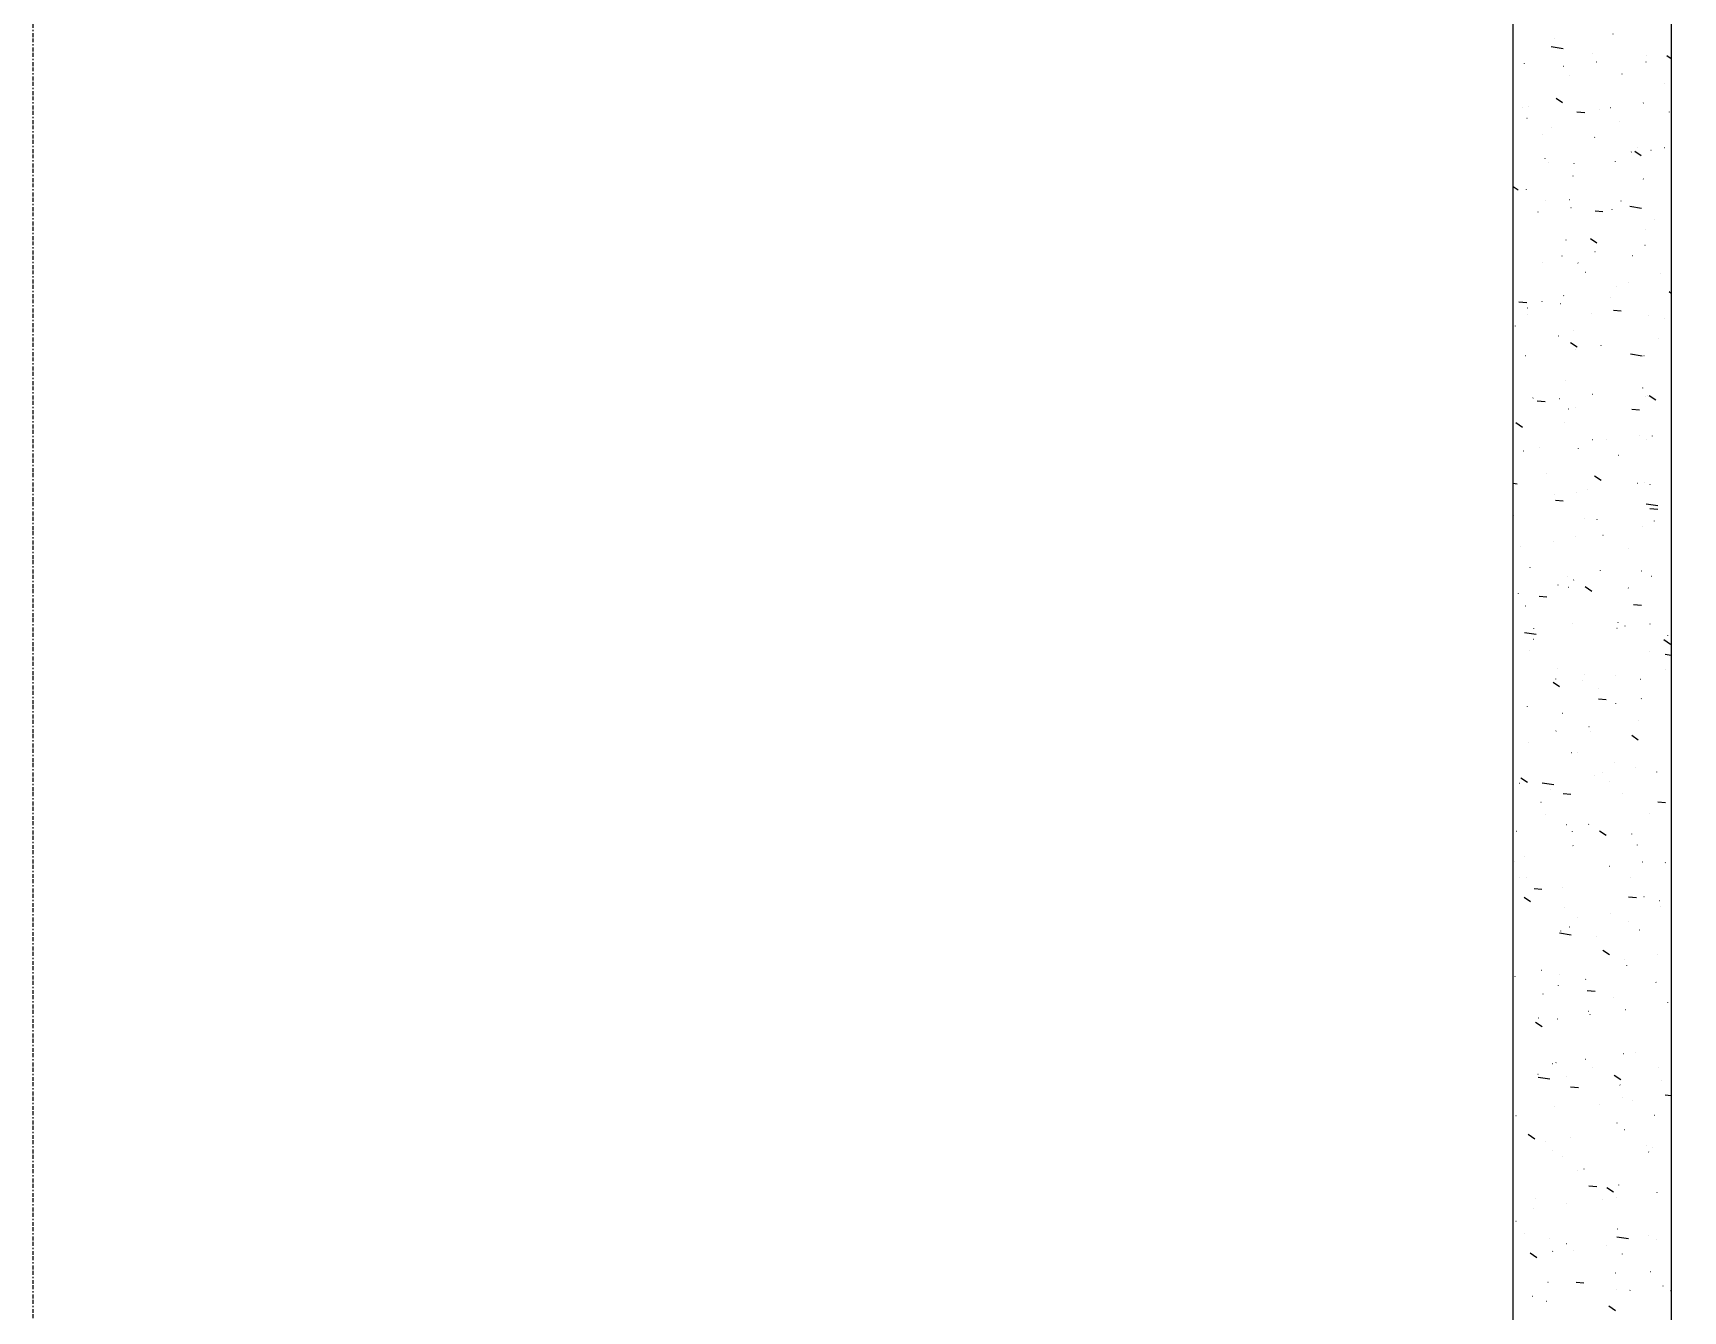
# Model space of a CAD drawing. Extents: x -1789 to 4156, y -3064 to 1391.
# Drawn here: x 1532.7 to 1657.8, y 237.1 to 334.1 of the extents above; entities that cross this region are included whole.
import ezdxf

# ---------------------------------------------------------------- set-up
doc = ezdxf.new("R2010")
doc.units = 0
doc.linetypes.add('ESTILO_TQS_0003', pattern=[0.92, 0.3, -0.15, 0.02, -0.15, 0.3])
doc.layers.add('2', color=2, linetype='CONTINUOUS')
doc.layers.add('9', color=254, linetype='CONTINUOUS')

msp = doc.modelspace()

# ---------------------------------------------------------------- linework, layer by layer
at = {"layer": '2', "linetype": 'ESTILO_TQS_0003'}
msp.add_lwpolyline([(1532.6668, -1652.89415), (2146.65185, -1652.89415), (2146.65185, 1011.24555), (1532.6668, 1011.24555), (1532.6668, -1652.89415)], dxfattribs=at)
at = {"layer": '9', "linetype": 'Continuous'}
for p, q in [((1648.72925, 332.85745), (1647.8399, 332.9954)), ((1648.08505, 333.6157), (1648.07665, 333.62105)), ((1652.52525, 333.96225), (1652.5168, 333.9676)), ((1645.7969, 331.7481), (1645.8048, 331.7542)), ((1650.99075, 332.4979), (1650.9987, 332.50395)), ((1651.25015, 331.86895), (1651.2601, 331.87025)), ((1655.02525, 331.82985), (1655.01785, 331.83665)), ((1655.0375, 332.36755), (1655.0474, 332.36885)), ((1656.93695, 332.08455), (1656.601, 332.3112)), ((1644.93695, 331.0883), (1644.93695, 331.0883)), ((1644.93695, 331.0378), (1644.93695, 331.0378)), ((1644.93695, 331.0378), (1644.93695, 331.0378)), ((1648.74675, 331.5394), (1648.7567, 331.5407)), ((1649.1934, 330.8288), (1649.186, 330.8356)), ((1653.19525, 330.95385), (1653.2032, 330.9599)), ((1656.93695, 331.5845), (1656.93695, 331.5845)), ((1656.93695, 331.1517), (1656.93695, 331.1517)), ((1656.93695, 331.1517), (1656.93695, 331.1517)), ((1656.44225, 330.2097), (1656.4502, 330.2158)), ((1656.93695, 330.0781), (1656.93695, 330.0781)), ((1656.93695, 330.0781), (1656.93695, 330.0781)), ((1645.6753, 328.4192), (1645.6832, 328.42525)), ((1646.1377, 328.50575), (1646.1293, 328.5111)), ((1648.69615, 328.75035), (1648.19875, 329.0859)), ((1650.3731, 327.99685), (1649.7754, 328.04915)), ((1651.47595, 328.2802), (1651.4675, 328.28555)), ((1652.30865, 328.41055), (1652.31855, 328.41185)), ((1654.81205, 328.7401), (1654.82195, 328.7414)), ((1656.81415, 328.05465), (1656.80575, 328.06)), ((1656.93695, 327.9764), (1656.93695, 327.9764)), ((1656.93695, 327.9764), (1656.93695, 327.9764)), ((1644.93695, 327.85265), (1644.93695, 327.85265)), ((1644.93695, 327.44005), (1644.93695, 327.44005)), ((1645.99315, 327.5791), (1646.00305, 327.5804)), ((1647.8798, 326.87515), (1647.88775, 326.8812)), ((1653.0125, 327.32925), (1653.0051, 327.336)), ((1656.93695, 327.4226), (1656.93695, 327.4226)), ((1647.1806, 326.3282), (1647.17325, 326.33495)), ((1651.1268, 326.131), (1651.1347, 326.1371)), ((1644.93695, 324.617), (1644.93695, 324.617)), ((1647.37795, 324.54035), (1647.3695, 324.5457)), ((1647.59295, 324.1919), (1647.60285, 324.1932)), ((1652.71615, 324.3148), (1652.70775, 324.32015)), ((1653.90845, 325.02335), (1653.91835, 325.02465)), ((1654.66525, 324.7242), (1654.1678, 325.0597)), ((1654.37375, 325.38685), (1654.3817, 325.39295)), ((1655.40865, 325.1336), (1655.40125, 325.14035)), ((1656.41185, 325.35295), (1656.42175, 325.35425)), ((1656.93695, 324.8011), (1656.93695, 324.8011)), ((1656.93695, 324.8011), (1656.93695, 324.8011)), ((1644.93695, 323.84225), (1644.93695, 323.84225)), ((1649.48645, 323.1971), (1649.478, 323.20245)), ((1649.57675, 324.13255), (1649.5694, 324.1393)), ((1654.82465, 322.97155), (1654.8162, 322.9769)), ((1656.93695, 323.73315), (1656.93695, 323.73315)), ((1656.93695, 323.73315), (1656.93695, 323.73315)), ((1656.93695, 323.73315), (1656.93695, 323.73315)), ((1656.93695, 323.1919), (1656.93695, 323.1919)), ((1645.3304, 322.1279), (1644.93695, 322.3933)), ((1645.9541, 322.16185), (1645.96205, 322.16795)), ((1644.93695, 321.3814), (1644.93695, 321.3814)), ((1644.93695, 321.3814), (1644.93695, 321.3814)), ((1644.93695, 321.3814), (1644.93695, 321.3814)), ((1646.82615, 320.4932), (1646.83605, 320.4945)), ((1647.41145, 321.3437), (1647.403, 321.3491)), ((1649.2011, 321.41775), (1649.20905, 321.4238)), ((1649.32955, 320.82275), (1649.33945, 320.82405)), ((1651.7606, 320.47495), (1651.1629, 320.5272)), ((1652.44805, 320.6736), (1652.456, 320.6797)), ((1653.11685, 321.32135), (1653.1268, 321.3227)), ((1654.68625, 320.7428), (1653.7969, 320.88075)), ((1656.93695, 321.62585), (1656.93695, 321.62585)), ((1656.93695, 321.62585), (1656.93695, 321.62585)), ((1656.93695, 321.62585), (1656.93695, 321.62585)), ((1644.93695, 320.24445), (1644.93695, 320.24445)), ((1644.93695, 320.24445), (1644.93695, 320.24445)), ((1654.99575, 319.16695), (1654.9884, 319.1737)), ((1655.69505, 319.92945), (1655.703, 319.93555)), ((1656.93695, 320.39375), (1656.93695, 320.39375)), ((1656.93695, 320.02205), (1656.93695, 320.02205)), ((1644.93695, 318.14575), (1644.93695, 318.14575)), ((1644.93695, 318.14575), (1644.93695, 318.14575)), ((1644.93695, 318.14575), (1644.93695, 318.14575)), ((1648.96925, 318.34425), (1648.9619, 318.351)), ((1651.2995, 318.10175), (1650.80205, 318.43725)), ((1654.93775, 317.9633), (1654.94765, 317.96465)), ((1656.93695, 318.45055), (1656.93695, 318.45055)), ((1656.93695, 318.45055), (1656.93695, 318.45055)), ((1656.93695, 318.45055), (1656.93695, 318.45055)), ((1648.64705, 317.13515), (1648.65695, 317.13645)), ((1651.15045, 317.4647), (1651.16035, 317.466)), ((1653.9899, 317.1528), (1653.98145, 317.15815)), ((1656.93695, 317.38815), (1656.93695, 317.38815)), ((1656.93695, 317.38815), (1656.93695, 317.38815)), ((1644.93695, 316.6467), (1644.93695, 316.6467)), ((1644.93695, 316.6467), (1644.93695, 316.6467)), ((1647.1921, 316.64055), (1647.20005, 316.64665)), ((1649.8719, 316.60095), (1649.86345, 316.60635)), ((1650.4391, 315.8964), (1650.447, 315.9025)), ((1656.0984, 315.80955), (1656.08995, 315.8149)), ((1644.93695, 314.9101), (1644.93695, 314.9101)), ((1644.93695, 314.9101), (1644.93695, 314.9101)), ((1652.78835, 314.8447), (1652.781, 314.85145)), ((1653.68605, 315.1523), (1653.694, 315.15835)), ((1656.93695, 314.2992), (1656.77115, 314.41105)), ((1656.93305, 314.40815), (1656.93695, 314.41115)), ((1656.93695, 315.2753), (1656.93695, 315.2753)), ((1656.93695, 315.2753), (1656.93695, 315.2753)), ((1656.93695, 315.2753), (1656.93695, 315.2753)), ((1644.93695, 313.0489), (1644.93695, 313.0489)), ((1644.93695, 313.0489), (1644.93695, 313.0489)), ((1645.9755, 313.58055), (1645.3778, 313.6328)), ((1646.01635, 313.191), (1646.02625, 313.1923)), ((1647.15115, 313.6653), (1647.14375, 313.67205)), ((1648.51975, 313.5206), (1648.52965, 313.5219)), ((1648.7793, 314.12175), (1648.7709, 314.1271)), ((1652.30705, 314.0192), (1652.317, 314.0205)), ((1653.1481, 312.953), (1652.5504, 313.0053)), ((1644.93695, 311.6745), (1644.93695, 311.6745)), ((1645.1236, 311.8177), (1645.13155, 311.8238)), ((1646.0637, 312.6765), (1646.05525, 312.6819)), ((1650.8878, 312.7785), (1650.87935, 312.78385)), ((1655.1845, 312.64905), (1655.17715, 312.6558)), ((1656.45035, 312.41005), (1656.4419, 312.4154)), ((1656.93695, 312.62155), (1656.93695, 312.62155)), ((1656.93695, 312.1), (1656.93695, 312.1)), ((1648.3706, 311.0736), (1648.37855, 311.07965)), ((1649.79895, 310.2212), (1649.3015, 310.5567)), ((1649.5473, 311.46965), (1649.5399, 311.4764)), ((1655.99185, 310.90655), (1656.0018, 310.90785)), ((1656.93695, 311.0432), (1656.93695, 311.0432)), ((1656.93695, 311.0432), (1656.93695, 311.0432)), ((1656.93695, 311.0432), (1656.93695, 311.0432)), ((1644.93695, 309.45115), (1644.93695, 309.45115)), ((1644.93695, 309.45115), (1644.93695, 309.45115)), ((1644.93695, 309.45115), (1644.93695, 309.45115)), ((1645.88905, 309.5765), (1645.89895, 309.5778)), ((1649.67635, 310.0751), (1649.6863, 310.0764)), ((1651.6176, 310.32945), (1651.6255, 310.33555)), ((1654.72475, 309.5461), (1653.8354, 309.684)), ((1654.86455, 309.5853), (1654.8725, 309.5914)), ((1656.93695, 309.203), (1656.93695, 309.203)), ((1644.93695, 308.43885), (1644.93695, 308.43885)), ((1656.93695, 308.92475), (1656.93695, 308.92475)), ((1656.93695, 308.92475), (1656.93695, 308.92475)), ((1656.93695, 308.92475), (1656.93695, 308.92475)), ((1648.94045, 307.66855), (1648.932, 307.6739)), ((1654.7581, 307.14635), (1654.76805, 307.14765)), ((1654.7928, 307.11545), (1654.78435, 307.12085)), ((1644.93695, 305.85335), (1644.93695, 305.85335)), ((1644.93695, 305.85335), (1644.93695, 305.85335)), ((1646.4449, 306.3603), (1646.45285, 306.3664)), ((1647.36305, 306.0586), (1646.7653, 306.1109)), ((1648.4674, 306.31815), (1648.4773, 306.31945)), ((1649.1344, 305.503), (1649.12705, 305.50975)), ((1649.6919, 305.6162), (1649.69985, 305.62225)), ((1650.9708, 306.6477), (1650.9807, 306.64905)), ((1654.53565, 305.4311), (1653.9379, 305.4834)), ((1654.96625, 306.50405), (1654.9589, 306.5108)), ((1655.15235, 306.5705), (1655.16025, 306.57655)), ((1655.768, 306.195), (1655.2706, 306.5305)), ((1656.93695, 305.74945), (1656.93695, 305.74945)), ((1656.93695, 305.74945), (1656.93695, 305.74945)), ((1656.93695, 305.4065), (1656.93695, 305.4065)), ((1644.93695, 305.2032), (1644.93695, 305.2032)), ((1644.93695, 305.2032), (1644.93695, 305.2032)), ((1644.93695, 305.2032), (1644.93695, 305.2032)), ((1645.64455, 304.13065), (1645.14715, 304.4662)), ((1648.8761, 304.53425), (1648.8677, 304.53965)), ((1656.93695, 305.221), (1656.93695, 305.221)), ((1656.93695, 304.69825), (1656.93695, 304.69825)), ((1656.93695, 304.69825), (1656.93695, 304.69825)), ((1650.9846, 303.191), (1650.97615, 303.1964)), ((1652.02925, 303.1893), (1652.0392, 303.1906)), ((1654.53265, 303.51885), (1654.5426, 303.5202)), ((1655.03075, 303.24155), (1655.03865, 303.24765)), ((1655.5189, 303.4776), (1655.51045, 303.483)), ((1644.93695, 302.25555), (1644.93695, 302.25555)), ((1644.93695, 301.9676), (1644.93695, 301.9676)), ((1644.93695, 301.9676), (1644.93695, 301.9676)), ((1644.93695, 301.9676), (1644.93695, 301.9676)), ((1645.71375, 302.35785), (1645.7237, 302.35915)), ((1646.95095, 302.58545), (1646.9425, 302.59085)), ((1649.89635, 302.53745), (1649.9043, 302.54355)), ((1652.9535, 302.00345), (1652.94615, 302.0102)), ((1656.93695, 302.5742), (1656.93695, 302.5742)), ((1647.50235, 300.6535), (1647.495, 300.66025)), ((1651.61365, 300.1045), (1651.1162, 300.44)), ((1645.2554, 299.82395), (1644.93695, 299.8733)), ((1649.77475, 299.2085), (1649.7827, 299.2146)), ((1650.6032, 299.40375), (1650.6131, 299.40505)), ((1654.3905, 299.90235), (1654.4004, 299.9037)), ((1654.90915, 299.9126), (1654.91705, 299.9187)), ((1655.34965, 299.80775), (1655.3423, 299.81455)), ((1656.93695, 299.3989), (1656.93695, 299.3989)), ((1656.93695, 299.3989), (1656.93695, 299.3989)), ((1656.93695, 299.3989), (1656.93695, 299.3989)), ((1644.93695, 298.73195), (1644.93695, 298.73195)), ((1644.93695, 298.73195), (1644.93695, 298.73195)), ((1644.93695, 298.6578), (1644.93695, 298.6578)), ((1644.93695, 298.6578), (1644.93695, 298.6578)), ((1648.0998, 299.0742), (1648.1097, 299.0755)), ((1648.75055, 298.5367), (1648.15285, 298.589)), ((1655.92785, 298.16875), (1655.03845, 298.3067)), ((1655.92315, 297.90915), (1655.32545, 297.96145)), ((1656.93695, 298.35325), (1656.93695, 298.35325)), ((1656.93695, 298.35325), (1656.93695, 298.35325)), ((1656.93695, 298.35325), (1656.93695, 298.35325)), ((1656.93695, 298.01225), (1656.93695, 298.01225)), ((1645.0036, 297.4755), (1644.99515, 297.4809)), ((1650.3418, 297.24995), (1650.33335, 297.25535)), ((1651.32145, 297.15395), (1651.3141, 297.1607)), ((1655.68005, 297.0244), (1655.6716, 297.0298)), ((1656.93695, 297.82045), (1656.93695, 297.82045)), ((1644.93695, 295.49635), (1644.93695, 295.49635)), ((1644.93695, 295.49635), (1644.93695, 295.49635)), ((1647.9725, 295.45965), (1647.9824, 295.46095)), ((1649.65315, 295.87955), (1649.6611, 295.88565)), ((1651.7598, 295.95825), (1651.7697, 295.95955)), ((1654.78755, 296.58365), (1654.79545, 296.58975)), ((1656.93695, 296.51385), (1656.93695, 296.51385)), ((1656.93695, 296.22365), (1656.93695, 296.22365)), ((1656.93695, 296.22365), (1656.93695, 296.22365)), ((1644.93695, 295.06), (1644.93695, 295.06)), ((1644.93695, 295.06), (1644.93695, 295.06)), ((1645.4691, 295.13005), (1645.479, 295.13135)), ((1653.7176, 294.9583), (1653.71025, 294.96505)), ((1646.2438, 293.5101), (1646.23535, 293.5155)), ((1651.58205, 293.28455), (1651.5736, 293.28995)), ((1654.66595, 293.25475), (1654.67385, 293.2608)), ((1656.92025, 293.059), (1656.9118, 293.0644)), ((1656.93695, 293.04835), (1656.93695, 293.04835)), ((1644.93695, 292.2607), (1644.93695, 292.2607)), ((1644.93695, 292.2607), (1644.93695, 292.2607)), ((1648.3523, 292.16685), (1648.34385, 292.17225)), ((1649.1049, 292.8401), (1649.09755, 292.84685)), ((1649.1291, 292.01415), (1649.13905, 292.01545)), ((1649.53155, 292.5506), (1649.5395, 292.5567)), ((1650.9017, 291.692), (1650.4043, 292.0275)), ((1653.6905, 291.9413), (1653.6821, 291.9467)), ((1655.4446, 292.8456), (1655.45455, 292.8469)), ((1656.93695, 292.0083), (1656.93695, 292.0083)), ((1656.93695, 292.0083), (1656.93695, 292.0083)), ((1656.93695, 292.0083), (1656.93695, 292.0083)), ((1644.93695, 291.46225), (1644.93695, 291.46225)), ((1644.93695, 291.46225), (1644.93695, 291.46225)), ((1644.93695, 291.46225), (1644.93695, 291.46225)), ((1645.3418, 291.51555), (1645.3517, 291.51685)), ((1645.8708, 290.57245), (1645.86235, 290.57785)), ((1647.50645, 291.245), (1646.9087, 291.2973)), ((1654.67905, 290.6175), (1654.0813, 290.66975)), ((1656.93695, 290.41995), (1656.93695, 290.41995)), ((1649.40995, 289.2217), (1649.4179, 289.22775)), ((1652.924, 289.3405), (1652.91665, 289.3473)), ((1655.3173, 289.23105), (1655.32725, 289.23235)), ((1656.93695, 289.8731), (1656.93695, 289.8731)), ((1656.93695, 289.8731), (1656.93695, 289.8731)), ((1656.93695, 289.8731), (1656.93695, 289.8731)), ((1644.93695, 289.02505), (1644.93695, 289.02505)), ((1644.93695, 289.02505), (1644.93695, 289.02505)), ((1646.70395, 288.4085), (1645.81455, 288.54645)), ((1646.4984, 288.07), (1646.50835, 288.07135)), ((1646.52445, 288.8597), (1646.5171, 288.86645)), ((1652.8139, 288.9015), (1652.82385, 288.9028)), ((1653.4297, 289.0705), (1653.4376, 289.07655)), ((1656.87075, 287.6658), (1656.37335, 288.0013)), ((1656.67665, 288.32635), (1656.6846, 288.33245)), ((1644.93695, 287.86445), (1644.93695, 287.86445)), ((1646.22275, 287.17295), (1646.21435, 287.17835)), ((1655.32015, 287.14485), (1655.3128, 287.1516)), ((1656.93695, 286.8215), (1656.487, 286.89125)), ((1656.93695, 287.62115), (1656.93695, 287.62115)), ((1656.93695, 286.6978), (1656.93695, 286.6978)), ((1656.93695, 286.6978), (1656.93695, 286.6978)), ((1656.93695, 286.6978), (1656.93695, 286.6978)), ((1644.93695, 285.78945), (1644.93695, 285.78945)), ((1644.93695, 285.78945), (1644.93695, 285.78945)), ((1648.33125, 285.8297), (1648.3228, 285.8351)), ((1656.47395, 285.78555), (1656.48385, 285.78685)), ((1656.93695, 285.66335), (1656.93695, 285.66335)), ((1656.93695, 285.66335), (1656.93695, 285.66335)), ((1656.93695, 285.66335), (1656.93695, 285.66335)), ((1644.93695, 284.2667), (1644.93695, 284.2667)), ((1644.93695, 284.2667), (1644.93695, 284.2667)), ((1648.46855, 284.4405), (1647.97115, 284.776)), ((1648.1737, 285.03745), (1648.18165, 285.0435)), ((1650.18325, 284.95735), (1650.19315, 284.95865)), ((1650.34355, 285.3601), (1650.33615, 285.3669)), ((1651.4207, 284.2933), (1651.4286, 284.2994)), ((1652.6866, 285.28695), (1652.69655, 285.28825)), ((1654.5999, 285.0114), (1654.59145, 285.0168)), ((1646.0355, 282.96275), (1646.0281, 282.9695)), ((1652.00645, 283.45075), (1651.4087, 283.50305)), ((1652.7397, 283.16445), (1652.73235, 283.1712)), ((1654.66765, 283.54915), (1654.6756, 283.55525)), ((1656.93695, 283.52255), (1656.93695, 283.52255)), ((1656.93695, 283.52255), (1656.93695, 283.52255)), ((1656.93695, 283.0194), (1656.93695, 283.0194)), ((1644.93695, 282.5538), (1644.93695, 282.5538)), ((1644.93695, 282.5538), (1644.93695, 282.5538)), ((1648.6832, 282.4302), (1648.6748, 282.4356)), ((1654.47875, 281.9251), (1654.4887, 281.9264)), ((1644.93695, 280.6689), (1644.93695, 280.6689)), ((1644.93695, 280.6689), (1644.93695, 280.6689)), ((1648.18805, 281.0969), (1648.19795, 281.0982)), ((1650.69145, 281.4265), (1650.70135, 281.4278)), ((1650.7917, 281.08695), (1650.78325, 281.09235)), ((1654.4376, 280.4143), (1653.9402, 280.7498)), ((1644.93695, 279.31815), (1644.93695, 279.31815)), ((1646.1052, 280.2146), (1646.11315, 280.2207)), ((1649.3522, 279.47045), (1649.36015, 279.47655)), ((1649.8546, 279.4632), (1649.8472, 279.46995)), ((1656.93695, 280.34725), (1656.93695, 280.34725)), ((1656.93695, 280.34725), (1656.93695, 280.34725)), ((1656.93695, 280.34725), (1656.93695, 280.34725)), ((1656.93695, 279.31835), (1656.93695, 279.31835)), ((1656.93695, 279.31835), (1656.93695, 279.31835)), ((1656.93695, 279.31835), (1656.93695, 279.31835)), ((1651.7499, 277.96805), (1651.75985, 277.96935)), ((1652.5992, 278.7263), (1652.6071, 278.7324)), ((1654.2533, 278.29765), (1654.26325, 278.29895)), ((1655.84615, 277.9822), (1655.8541, 277.98825)), ((1656.93695, 278.72845), (1656.93695, 278.72845)), ((1644.93695, 277.0711), (1644.93695, 277.0711)), ((1645.4344, 277.1366), (1645.44435, 277.1379)), ((1646.0354, 277.189), (1645.53795, 277.5245)), ((1648.02975, 277.01215), (1647.14035, 277.1501)), ((1647.8063, 276.6383), (1647.79785, 276.6437)), ((1651.14365, 277.68745), (1651.13525, 277.69285)), ((1652.25075, 277.26755), (1652.24335, 277.2743)), ((1656.93695, 277.172), (1656.93695, 277.172)), ((1656.93695, 277.172), (1656.93695, 277.172)), ((1656.93695, 277.172), (1656.93695, 277.172)), ((1644.93695, 276.08255), (1644.93695, 276.08255)), ((1647.06265, 275.67655), (1647.0553, 275.6833)), ((1649.33385, 276.28405), (1648.7361, 276.33635)), ((1653.25215, 276.3442), (1653.2437, 276.3496)), ((1656.50645, 275.65655), (1655.9087, 275.70885)), ((1656.93695, 275.6307), (1656.93695, 275.6307)), ((1656.93695, 275.6189), (1656.93695, 275.6189)), ((1647.4265, 274.7572), (1647.43445, 274.7633)), ((1655.3118, 274.8392), (1655.3217, 274.8405)), ((1644.93695, 273.47335), (1644.93695, 273.47335)), ((1644.93695, 273.47335), (1644.93695, 273.47335)), ((1644.93695, 273.47335), (1644.93695, 273.47335)), ((1645.20895, 273.50915), (1645.2189, 273.51045)), ((1648.9963, 274.00775), (1649.0062, 274.00905)), ((1649.4588, 273.4809), (1649.45145, 273.48765)), ((1650.6735, 274.01305), (1650.68145, 274.01915)), ((1652.00445, 273.1628), (1651.50705, 273.4983)), ((1653.93635, 273.2811), (1653.9443, 273.2872)), ((1656.93695, 273.9967), (1656.93695, 273.9967)), ((1656.93695, 273.9967), (1656.93695, 273.9967)), ((1656.93695, 273.9967), (1656.93695, 273.9967)), ((1656.93695, 272.9734), (1656.93695, 272.9734)), ((1656.93695, 272.9734), (1656.93695, 272.9734)), ((1656.93695, 272.9734), (1656.93695, 272.9734)), ((1644.93695, 272.8469), (1644.93695, 272.8469)), ((1644.93695, 272.8469), (1644.93695, 272.8469)), ((1644.93695, 272.8469), (1644.93695, 272.8469)), ((1649.4861, 272.3929), (1649.47765, 272.39825)), ((1654.38475, 272.4474), (1654.3763, 272.45275)), ((1645.05755, 271.16895), (1645.0502, 271.1757)), ((1645.8168, 271.55525), (1645.80835, 271.5606)), ((1652.26665, 270.84055), (1652.2766, 270.84185)), ((1654.77005, 271.1701), (1654.78, 271.1714)), ((1656.49325, 271.10415), (1656.4848, 271.1095)), ((1656.93695, 270.82145), (1656.93695, 270.82145)), ((1656.93695, 270.82145), (1656.93695, 270.82145)), ((1656.93695, 270.82145), (1656.93695, 270.82145)), ((1644.93695, 269.87555), (1644.93695, 269.87555)), ((1644.93695, 269.61125), (1644.93695, 269.61125)), ((1644.93695, 269.61125), (1644.93695, 269.61125)), ((1645.41755, 269.98), (1645.42545, 269.9861)), ((1645.95115, 270.0091), (1645.9611, 270.0104)), ((1647.128, 269.0765), (1646.5303, 269.1288)), ((1648.6804, 269.24805), (1648.6883, 269.25415)), ((1653.81475, 269.95215), (1653.8227, 269.95825)), ((1656.93695, 269.8358), (1656.93695, 269.8358)), ((1646.27285, 268.13615), (1645.7754, 268.47165)), ((1654.3006, 268.449), (1653.7029, 268.5013)), ((1654.8778, 268.5153), (1654.87045, 268.52205)), ((1656.06455, 268.20195), (1656.0561, 268.20735)), ((1656.93695, 268.21835), (1656.93695, 268.21835)), ((1648.87665, 267.66935), (1648.8693, 267.67615)), ((1649.8293, 266.92185), (1649.8392, 266.92315)), ((1652.3327, 267.25145), (1652.3426, 267.25275)), ((1653.69315, 266.6232), (1653.7011, 266.6293)), ((1656.12, 267.75005), (1656.12995, 267.75135)), ((1656.93695, 267.64615), (1656.93695, 267.64615)), ((1656.93695, 266.62845), (1656.93695, 266.62845)), ((1656.93695, 266.62845), (1656.93695, 266.62845)), ((1644.93695, 266.37565), (1644.93695, 266.37565)), ((1644.93695, 266.37565), (1644.93695, 266.37565)), ((1644.93695, 266.2778), (1644.93695, 266.2778)), ((1644.93695, 266.2778), (1644.93695, 266.2778)), ((1649.3555, 265.61575), (1648.46615, 265.7537)), ((1648.5588, 265.9191), (1648.5667, 265.9252)), ((1649.20765, 266.21975), (1649.1992, 266.2251)), ((1651.2728, 265.4737), (1651.26545, 265.48045)), ((1654.5459, 265.9942), (1654.53745, 265.99955)), ((1652.2419, 264.10995), (1651.7445, 264.44545)), ((1655.89455, 264.1226), (1655.9045, 264.1239)), ((1656.93695, 264.4709), (1656.93695, 264.4709)), ((1656.93695, 264.4709), (1656.93695, 264.4709)), ((1656.93695, 264.43995), (1656.93695, 264.43995)), ((1644.93695, 263.14), (1644.93695, 263.14)), ((1644.93695, 263.14), (1644.93695, 263.14)), ((1647.07565, 262.96155), (1647.0856, 262.96285)), ((1653.39115, 263.793), (1653.4011, 263.7943)), ((1653.57155, 263.2943), (1653.5795, 263.30035)), ((1644.93695, 262.68), (1644.93695, 262.68)), ((1645.10965, 262.4799), (1645.10125, 262.48525)), ((1648.3877, 261.77245), (1648.38035, 261.7792)), ((1648.4372, 262.5902), (1648.4451, 262.59625)), ((1650.4479, 262.25435), (1650.43945, 262.2597)), ((1655.7861, 262.0288), (1655.7777, 262.03415)), ((1647.21815, 261.13665), (1647.2097, 261.142)), ((1651.16125, 261.32315), (1650.5635, 261.3754)), ((1652.55635, 260.9111), (1652.54795, 260.91645)), ((1656.6918, 260.5081), (1656.68445, 260.51485)), ((1656.93695, 261.2956), (1656.93695, 261.2956)), ((1656.93695, 260.9431), (1656.93695, 260.9431)), ((1656.93695, 260.8178), (1656.93695, 260.8178)), ((1644.93695, 259.90435), (1644.93695, 259.90435)), ((1644.93695, 259.90435), (1644.93695, 259.90435)), ((1646.878, 259.33775), (1646.8879, 259.33905)), ((1648.3156, 259.26125), (1648.3235, 259.2673)), ((1650.6653, 259.83635), (1650.6752, 259.83765)), ((1650.78385, 259.5768), (1650.7765, 259.58355)), ((1653.44995, 259.96535), (1653.4579, 259.97145)), ((1656.93695, 260.28345), (1656.93695, 260.28345)), ((1656.93695, 260.28345), (1656.93695, 260.28345)), ((1644.93695, 259.0822), (1644.93695, 259.0822)), ((1644.93695, 259.0822), (1644.93695, 259.0822)), ((1644.93695, 259.0822), (1644.93695, 259.0822)), ((1647.13815, 258.6598), (1646.64075, 258.9953)), ((1656.93695, 258.12035), (1656.93695, 258.12035)), ((1656.93695, 258.12035), (1656.93695, 258.12035)), ((1656.93695, 258.12035), (1656.93695, 258.12035)), ((1644.93695, 256.66875), (1644.93695, 256.66875)), ((1644.93695, 256.66875), (1644.93695, 256.66875)), ((1653.32835, 256.6364), (1653.3363, 256.6425)), ((1654.1994, 256.70385), (1654.2093, 256.70515)), ((1644.93695, 255.48445), (1644.93695, 255.48445)), ((1644.93695, 255.48445), (1644.93695, 255.48445)), ((1647.9087, 255.87565), (1647.9186, 255.877)), ((1648.194, 255.9323), (1648.2019, 255.9384)), ((1650.4121, 256.20525), (1650.422, 256.20655)), ((1650.95075, 255.58345), (1650.94235, 255.5888)), ((1655.94725, 255.5756), (1655.9388, 255.58095)), ((1646.83275, 255.0316), (1646.8243, 255.037)), ((1647.73855, 254.6758), (1646.8492, 254.8137)), ((1649.01645, 254.85135), (1649.0091, 254.8581)), ((1649.90305, 254.0327), (1649.3053, 254.08495)), ((1653.10725, 254.6336), (1652.6098, 254.96915)), ((1653.05925, 254.2402), (1653.0508, 254.24555)), ((1656.20285, 254.6112), (1656.19545, 254.61795)), ((1656.93695, 254.94505), (1656.93695, 254.94505)), ((1656.93695, 254.94505), (1656.93695, 254.94505)), ((1644.93695, 253.4331), (1644.93695, 253.4331)), ((1644.93695, 253.4331), (1644.93695, 253.4331)), ((1653.20675, 253.30745), (1653.2147, 253.31355)), ((1653.97395, 253.0764), (1653.98385, 253.0777)), ((1656.93695, 253.4173), (1656.4779, 253.45745)), ((1656.93695, 253.9385), (1656.93695, 253.9385)), ((1656.93695, 253.9385), (1656.93695, 253.9385)), ((1656.93695, 253.2492), (1656.93695, 253.2492)), ((1644.93695, 251.88665), (1644.93695, 251.88665)), ((1645.15505, 251.91535), (1645.16495, 251.9167)), ((1648.0724, 252.60335), (1648.0803, 252.60945)), ((1651.47055, 252.7468), (1651.48045, 252.74815)), ((1655.64925, 251.94605), (1655.6572, 251.95215)), ((1656.93695, 252.0504), (1656.93695, 252.0504)), ((1656.93695, 251.7698), (1656.93695, 251.7698)), ((1656.93695, 251.7698), (1656.93695, 251.7698)), ((1656.93695, 251.7698), (1656.93695, 251.7698)), ((1646.587, 250.1389), (1646.08955, 250.4744)), ((1652.83555, 251.3518), (1652.8282, 251.35855)), ((1653.4112, 250.84065), (1653.4028, 250.84605)), ((1644.93695, 250.19745), (1644.93695, 250.19745)), ((1644.93695, 250.19745), (1644.93695, 250.19745)), ((1647.4098, 249.9786), (1647.4024, 249.9854)), ((1647.9508, 249.2744), (1647.9587, 249.2805)), ((1649.2932, 250.28885), (1649.28475, 250.29425)), ((1655.03245, 249.61795), (1655.04235, 249.6193)), ((1655.2317, 249.1561), (1655.22435, 249.16285)), ((1655.5197, 249.49745), (1655.51125, 249.5028)), ((1644.93695, 248.2889), (1644.9395, 248.2892)), ((1648.7169, 248.7865), (1648.72685, 248.78785)), ((1650.3338, 247.86735), (1650.34175, 247.87345)), ((1656.93695, 248.5945), (1656.93695, 248.5945)), ((1656.93695, 248.5945), (1656.93695, 248.5945)), ((1656.93695, 248.5945), (1656.93695, 248.5945)), ((1644.93695, 246.96185), (1644.93695, 246.96185)), ((1644.93695, 246.96185), (1644.93695, 246.96185)), ((1649.80595, 247.78295), (1649.79855, 247.7897)), ((1652.96355, 246.6496), (1652.9715, 246.6557)), ((1656.93695, 247.59355), (1656.93695, 247.59355)), ((1656.93695, 247.59355), (1656.93695, 247.59355)), ((1656.93695, 247.59355), (1656.93695, 247.59355)), ((1646.67215, 245.6081), (1646.6637, 245.61345)), ((1651.29055, 246.51075), (1650.6928, 246.56305)), ((1651.75365, 245.5461), (1651.7452, 245.5515)), ((1652.55605, 246.1127), (1652.05865, 246.4482)), ((1652.74875, 245.71955), (1652.75865, 245.72085)), ((1655.87165, 246.0979), (1655.8632, 246.1033)), ((1656.93695, 246.01675), (1656.93695, 246.01675)), ((1656.93695, 245.41925), (1656.93695, 245.41925)), ((1644.93695, 244.6911), (1644.93695, 244.6911)), ((1644.93695, 244.6911), (1644.93695, 244.6911)), ((1646.458, 244.89135), (1646.46795, 244.89265)), ((1648.9614, 245.22095), (1648.97135, 245.22225)), ((1644.93695, 243.7262), (1644.93695, 243.7262)), ((1644.93695, 243.7262), (1644.93695, 243.7262)), ((1644.93695, 243.7262), (1644.93695, 243.7262)), ((1645.16115, 243.8982), (1645.1691, 243.9043)), ((1645.83695, 242.9649), (1645.82855, 242.97025)), ((1652.84195, 243.32065), (1652.8499, 243.32675)), ((1655.22495, 242.81735), (1655.21755, 242.8241)), ((1656.93695, 243.15775), (1656.93695, 243.15775)), ((1647.7076, 242.61655), (1647.71555, 242.62265)), ((1647.94545, 241.62165), (1647.937, 241.627)), ((1648.98695, 242.18845), (1648.9796, 242.1952)), ((1649.54995, 241.70065), (1649.55985, 241.70195)), ((1652.05335, 242.0302), (1652.06325, 242.0315)), ((1653.69555, 242.56115), (1652.80615, 242.6991)), ((1655.84065, 242.5288), (1655.8506, 242.5301)), ((1656.93695, 242.24395), (1656.93695, 242.24395)), ((1656.93695, 242.24395), (1656.93695, 242.24395)), ((1656.93695, 242.05845), (1656.93695, 242.05845)), ((1644.93695, 241.0933), (1644.93695, 241.0933)), ((1644.93695, 241.0933), (1644.93695, 241.0933)), ((1644.93695, 240.49055), (1644.93695, 240.49055)), ((1644.93695, 240.49055), (1644.93695, 240.49055)), ((1646.74405, 241.14025), (1646.24665, 241.4758)), ((1653.2506, 241.41715), (1653.24215, 241.42255)), ((1656.93695, 241.24855), (1656.93695, 241.24855)), ((1656.93695, 241.24855), (1656.93695, 241.24855)), ((1647.586, 239.2876), (1647.59395, 239.2937)), ((1650.31605, 239.1955), (1649.7183, 239.2478)), ((1652.72035, 239.9917), (1652.7283, 239.9978)), ((1655.3591, 240.0739), (1655.35065, 240.0793)), ((1656.93695, 239.0687), (1656.93695, 239.0687)), ((1656.93695, 239.0687), (1656.93695, 239.0687)), ((1656.93695, 239.0687), (1656.93695, 239.0687)), ((1646.43185, 238.1848), (1646.4245, 238.19155)), ((1647.48735, 237.8313), (1647.49725, 237.8326)), ((1652.80605, 238.68885), (1652.7987, 238.69565)), ((1653.80285, 238.66275), (1653.81275, 238.66405)), ((1656.30625, 238.99235), (1656.31615, 238.99365)), ((1656.93695, 238.61625), (1656.8909, 238.62025)), ((1644.93695, 237.49555), (1644.93695, 237.49555)), ((1644.93695, 237.25495), (1644.93695, 237.25495)), ((1644.93695, 237.25495), (1644.93695, 237.25495)), ((1652.71315, 237.11405), (1652.2157, 237.4496))]:
    msp.add_line(p, q, dxfattribs=at)
msp.add_lwpolyline([(1644.93695, 411.2804), (1656.93695, 411.2804), (1656.93695, -445.2196), (1644.93695, -445.2196), (1644.93695, 411.2804)], dxfattribs=at)

doc.saveas('drawing.dxf')
